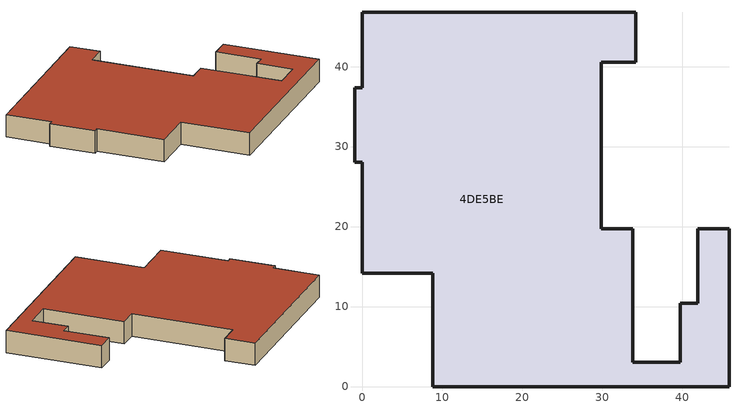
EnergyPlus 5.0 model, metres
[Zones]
4DE5BE
 floor ground (GROUND_FLOOR): 34.17,46.77 34.17,40.57 29.87,40.57 29.87,19.71 33.81,19.71 33.81,3.06 39.71,3.06 39.71,10.41 41.91,10.41 41.91,19.71 45.82,19.71 45.82,0 8.8,0 8.8,14.18 0,14.18 0,28.05 -1,28.05 -1,37.37 0,37.37 0,46.77 z0
 wall outside (EXT_WALL): 34.17,46.77 0,46.77 0,37.37 -1,37.37 -1,28.05 0,28.05 0,14.18 8.8,14.18 8.8,0 45.82,0 45.82,19.71 41.91,19.71 41.91,10.41 39.71,10.41 39.71,3.06 33.81,3.06 33.81,19.71 29.87,19.71 29.87,40.57 34.17,40.57 34.17,46.77 z0:4.68
 roof outside (EXT_ROOF): 0,46.77 0,37.37 -1,37.37 -1,28.05 0,28.05 0,14.18 8.8,14.18 8.8,0 45.82,0 45.82,19.71 41.91,19.71 41.91,10.41 39.71,10.41 39.71,3.06 33.81,3.06 33.81,19.71 29.87,19.71 29.87,40.57 34.17,40.57 34.17,46.77 z4.68
[Building]
TRNSYS17: North Axis {deg}=0; Terrain=City; Loads Convergence Tolerance Value=0; Temperature Convergence Tolerance Value {deltaC}=0; Solar Distribution=FullInteriorAndExterior; Maximum Number of Warmup Days=0
[Site:Location]
not used: Latitude {deg}=0; Longitude {deg}=0; Time Zone {hr}=0; Elevation {m}=0
[Construction]
GROUND_FLOOR; EXT_WALL; EXT_ROOF: 
[WindowProperty:ShadingControl]
ESHADE=0; ISHADE=INPUT 1*MAX_ISHADE : SHADECNTRL=ISHADE_INTERNAL
[SurfaceProperty:OtherSideCoefficients]
BOUNDARY=IDENTICAL; BOUNDARY=INPUT 1*TBOUNDARY; BOUNDARY=INPUT 1*TBOUNDARY_2; BOUNDARY=INPUT 1*TBOUNDARY_3; BOUNDARY=INPUT 1*TGROUND; BOUNDARY=20; BOUNDARY=15
[Zone] Multiplier=1
19F62F; 4DE5BE
